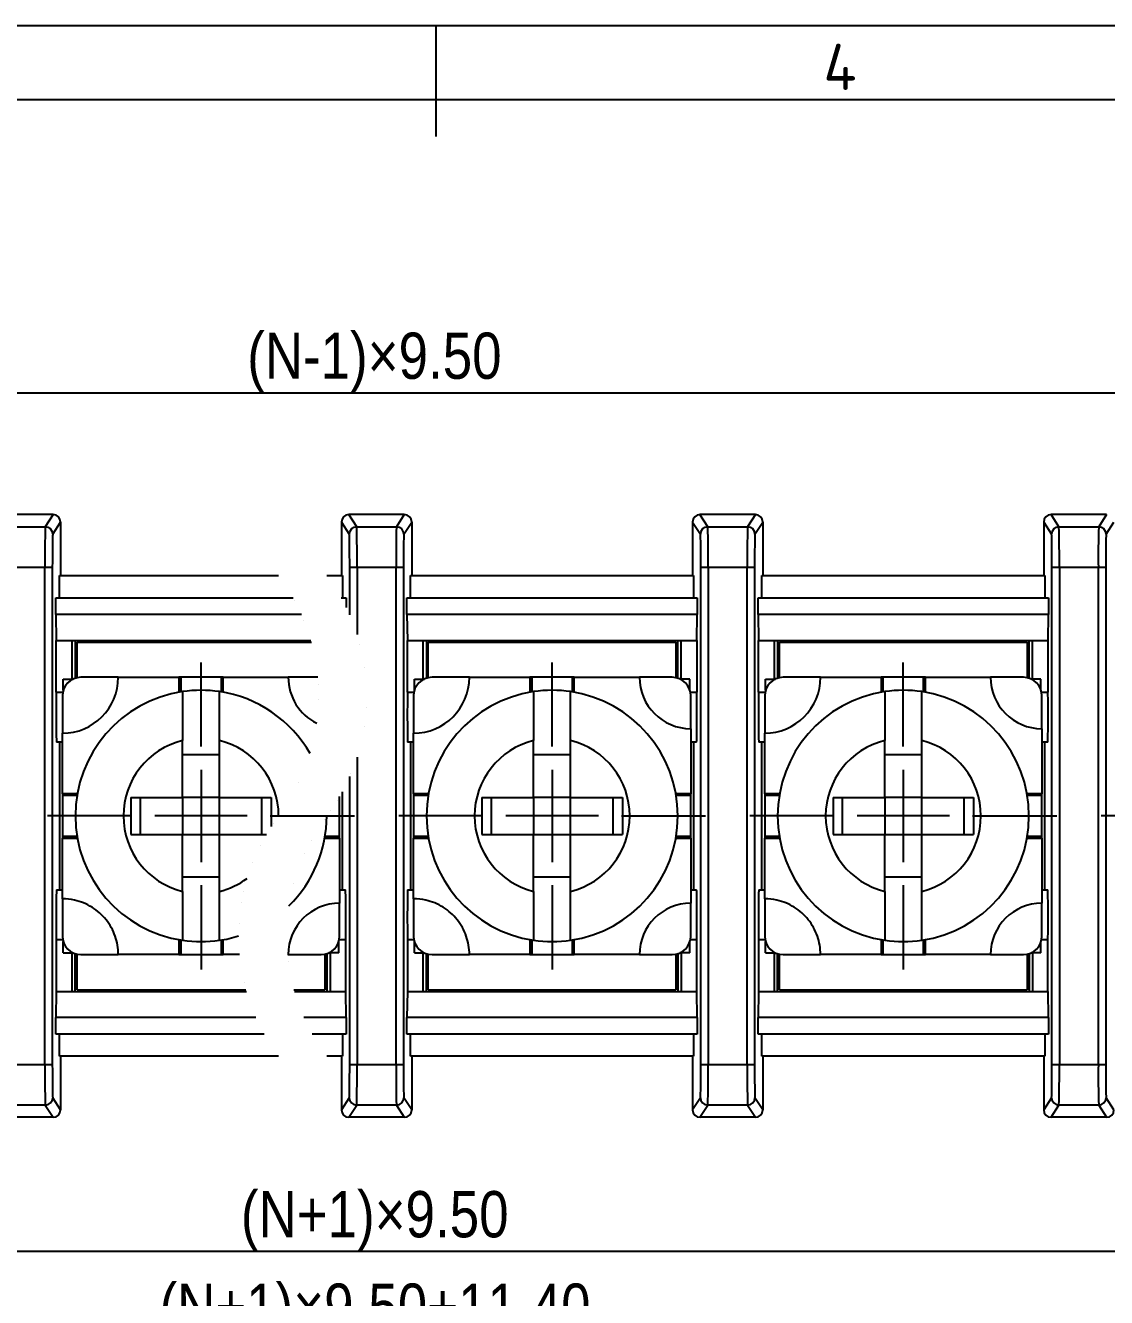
# Model space of a CAD drawing. Header units: millimetres. Extents: x 6 to 292, y 5 to 204.
# Drawn here: x 126.2 to 184.7, y 135.2 to 204 of the extents above; entities that cross this region are included whole.
import ezdxf
from ezdxf.enums import TextEntityAlignment as Align
from ezdxf.lldxf.tags import DXFTag

# ---------------------------------------------------------------- set-up
doc = ezdxf.new("R2010")
doc.units = ezdxf.units.MM
for name, color, linetype in [('200001094', 7, 'Continuous'), ('200003426', 7, 'Continuous'), ('200003427', 7, 'Continuous'), ('200196423', 7, 'Continuous'), ('TEXT', 7, 'Continuous'), ('图框', 7, 'Continuous'), ('尺寸层', 7, 'Continuous'), ('细实线', 7, 'Continuous'), ('轮廓线', 7, 'Continuous')]:
    doc.layers.add(name, color=color, linetype=linetype)
doc.styles.add('SEACAD_Arial_Narrow', font='ARIALN.TTF')
tags = doc.linetypes.add('CENTER2', pattern=[28.575, 19.05, -3.175, 3.175, -3.175]).pattern_tags.tags
tags[10:11] = [DXFTag(74, 4), DXFTag(75, 0), DXFTag(340, '0'), DXFTag(46, 0.0), DXFTag(50, 0.0), DXFTag(44, 0.0), DXFTag(45, 0.0)]
tags[8:9] = [DXFTag(74, 4), DXFTag(75, 0), DXFTag(340, '0'), DXFTag(46, 0.0), DXFTag(50, 0.0), DXFTag(44, 0.0), DXFTag(45, 0.0)]
tags[6:7] = [DXFTag(74, 4), DXFTag(75, 0), DXFTag(340, '0'), DXFTag(46, 0.0), DXFTag(50, 0.0), DXFTag(44, 0.0), DXFTag(45, 0.0)]
tags[4:5] = [DXFTag(74, 4), DXFTag(75, 0), DXFTag(340, '0'), DXFTag(46, 0.0), DXFTag(50, 0.0), DXFTag(44, 0.0), DXFTag(45, 0.0)]
tags = doc.linetypes.add('DIVIDE2', pattern=[15.875, 6.35, -3.175, 0, -3.175, 0, -3.175]).pattern_tags.tags
tags[14:15] = [DXFTag(74, 4), DXFTag(75, 0), DXFTag(340, '0'), DXFTag(46, 0.0), DXFTag(50, 0.0), DXFTag(44, 0.0), DXFTag(45, 0.0)]
tags[12:13] = [DXFTag(74, 4), DXFTag(75, 0), DXFTag(340, '0'), DXFTag(46, 0.0), DXFTag(50, 0.0), DXFTag(44, 0.0), DXFTag(45, 0.0)]
tags[10:11] = [DXFTag(74, 4), DXFTag(75, 0), DXFTag(340, '0'), DXFTag(46, 0.0), DXFTag(50, 0.0), DXFTag(44, 0.0), DXFTag(45, 0.0)]
tags[8:9] = [DXFTag(74, 4), DXFTag(75, 0), DXFTag(340, '0'), DXFTag(46, 0.0), DXFTag(50, 0.0), DXFTag(44, 0.0), DXFTag(45, 0.0)]
tags[6:7] = [DXFTag(74, 4), DXFTag(75, 0), DXFTag(340, '0'), DXFTag(46, 0.0), DXFTag(50, 0.0), DXFTag(44, 0.0), DXFTag(45, 0.0)]
tags[4:5] = [DXFTag(74, 4), DXFTag(75, 0), DXFTag(340, '0'), DXFTag(46, 0.0), DXFTag(50, 0.0), DXFTag(44, 0.0), DXFTag(45, 0.0)]
doc.dimstyles.new('DEGSON', dxfattribs={"dimtxt": 2.5, "dimasz": 2.5, "dimexe": 1.25, "dimexo": 0.75, "dimgap": 0.75, "dimtad": 1, "dimlfac": 0.5, "dimzin": 0, "dimdsep": 46, "dimtxsty": 'SEACAD_Arial_Narrow', "dimblk1": '_SE_FILLED', "dimblk2": '_SE_FILLED', "dimsah": 1, "dimcen": 1.25, "dimadec": 1, "dimazin": 0, "dimtfac": 0.7, "dimtmove": 0, "dimatfit": 3, "dimfxl": 1, "dimtolj": 1, "dimtzin": 0, "dimarcsym": 0})

# ---------------------------------------------------------------- blocks, each defined once
blk = doc.blocks.new('SEANNOT_GROUP4')
at = {"layer": '尺寸层', "color": 7, "linetype": 'CENTER2'}
for p, q in [((135.691, 164.987), (135.691, 169.537)), ((135.691, 163.737), (135.691, 158.737)), ((131.941, 161.237), (127.391, 161.237)), ((138.191, 161.237), (133.191, 161.237)), ((139.441, 161.237), (143.991, 161.237)), ((135.691, 157.487), (135.691, 152.937))]:
    blk.add_line(p, q, dxfattribs=at)
blk = doc.blocks.new('SEANNOT_GROUP5')
at = {"layer": '尺寸层', "color": 7, "linetype": 'CENTER2'}
for p, q in [((154.691, 164.987), (154.691, 169.537)), ((154.691, 163.737), (154.691, 158.737)), ((150.941, 161.237), (146.391, 161.237)), ((157.191, 161.237), (152.191, 161.237)), ((158.441, 161.237), (162.991, 161.237)), ((154.691, 157.487), (154.691, 152.937))]:
    blk.add_line(p, q, dxfattribs=at)
blk = doc.blocks.new('SEANNOT_GROUP6')
at = {"layer": '尺寸层', "color": 7, "linetype": 'CENTER2'}
for p, q in [((173.691, 164.987), (173.691, 169.537)), ((173.691, 163.737), (173.691, 158.737)), ((169.941, 161.237), (165.391, 161.237)), ((176.191, 161.237), (171.191, 161.237)), ((177.441, 161.237), (181.991, 161.237)), ((173.691, 157.487), (173.691, 152.937))]:
    blk.add_line(p, q, dxfattribs=at)
blk = doc.blocks.new('SEANNOT_GROUP8')
at = {"layer": '尺寸层', "color": 7, "linetype": 'CENTER2'}
for p, q in [((192.691, 164.987), (192.691, 169.537)), ((192.691, 163.737), (192.691, 158.737)), ((188.941, 161.237), (184.391, 161.237)), ((195.191, 161.237), (190.191, 161.237)), ((196.441, 161.237), (200.991, 161.237)), ((192.691, 157.487), (192.691, 152.937))]:
    blk.add_line(p, q, dxfattribs=at)
blk = doc.blocks.new('SE5')
at = {"layer": '200001094', "color": 7, "linetype": 'Continuous'}
for p, q in [((128.991, 170.637), (141.662, 170.637)), ((128.991, 168.711), (128.991, 170.637)), ((128.241, 168.637), (128.779, 168.637)), ((128.241, 168.042), (128.241, 168.637)), ((128.241, 153.837), (128.241, 154.44)), ((128.241, 153.837), (128.763, 153.837)), ((128.991, 151.837), (128.991, 153.759)), ((128.991, 151.837), (138.119, 151.837))]:
    blk.add_line(p, q, dxfattribs=at)
at = {"layer": '200003426', "color": 7, "linetype": 'Continuous'}
for p, q in [((131.213, 168.737), (129.191, 168.737)), ((131.213, 168.737), (134.491, 168.737)), ((134.591, 168.737), (134.491, 168.737)), ((134.491, 168.737), (134.491, 167.93)), ((136.791, 168.737), (134.591, 168.737)), ((134.591, 168.737), (134.591, 167.947)), ((136.891, 168.737), (136.791, 168.737)), ((136.791, 167.947), (136.791, 168.737)), ((136.891, 168.737), (140.413, 168.737)), ((136.891, 167.93), (136.891, 168.737)), ((142.011, 168.737), (140.413, 168.737)), ((128.191, 167.737), (128.191, 165.715)), ((128.191, 162.437), (128.191, 165.715)), ((128.191, 162.437), (128.191, 162.337)), ((128.997, 162.437), (128.191, 162.437)), ((128.191, 162.337), (128.191, 160.137)), ((128.98, 162.337), (128.191, 162.337)), ((128.191, 160.137), (128.191, 160.037)), ((128.191, 160.137), (128.98, 160.137)), ((128.191, 156.759), (128.191, 160.037)), ((128.191, 160.037), (128.997, 160.037)), ((128.191, 156.759), (128.191, 154.737)), ((134.491, 154.543), (134.491, 153.737)), ((134.591, 154.526), (134.591, 153.737)), ((136.791, 153.737), (136.791, 154.526)), ((136.891, 153.737), (136.891, 154.543)), ((129.191, 153.737), (131.213, 153.737)), ((134.491, 153.737), (131.213, 153.737)), ((134.491, 153.737), (134.591, 153.737)), ((134.591, 153.737), (136.791, 153.737)), ((136.791, 153.737), (136.891, 153.737)), ((137.77, 153.737), (136.891, 153.737))]:
    blk.add_line(p, q, dxfattribs=at)
for centre, radius, start, end in [((129.191, 167.737), 1, 90, 180), ((128.191, 168.737), 3.022, 270, 360), ((143.191, 168.737), 2.778, 180, 243.58099), ((129.191, 154.737), 1, 180, 270)]:
    blk.add_arc(centre, radius, start, end, dxfattribs=at)
blk.add_open_spline([(131.213, 153.737), (131.213, 154.075), (131.154, 154.418), (131.042, 154.737), (130.93, 155.056), (130.762, 155.361), (130.551, 155.625), (130.339, 155.889), (130.079, 156.12), (129.793, 156.299), (129.506, 156.479), (129.184, 156.611), (128.854, 156.685), (128.637, 156.734), (128.413, 156.759), (128.191, 156.759)], degree=3, knots=[0, 0, 0, 0, 0.214941, 0.214941, 0.214941, 0.429881, 0.429881, 0.429881, 0.644822, 0.644822, 0.644822, 0.859762, 0.859762, 0.859762, 1, 1, 1, 1], dxfattribs=at)
at = {"layer": '200003427', "color": 7, "linetype": 'Continuous'}
for p, q in [((134.691, 167.963), (134.691, 165.316)), ((136.691, 165.316), (136.691, 167.963)), ((134.691, 162.241), (134.691, 165.316)), ((136.691, 162.241), (136.691, 165.316)), ((136.691, 164.541), (134.691, 164.541)), ((131.891, 162.241), (131.891, 160.241)), ((131.891, 162.241), (134.691, 162.241)), ((132.391, 162.241), (132.391, 160.241)), ((134.691, 162.241), (134.691, 160.241)), ((136.691, 162.241), (134.691, 162.241)), ((136.691, 162.241), (139.491, 162.241)), ((136.691, 160.241), (136.691, 162.241)), ((138.991, 160.241), (138.991, 162.241)), ((139.491, 162.241), (139.491, 160.666)), ((131.891, 160.241), (134.691, 160.241)), ((134.691, 160.241), (136.691, 160.241)), ((134.691, 157.158), (134.691, 160.241)), ((136.691, 160.241), (139.226, 160.241)), ((136.691, 157.158), (136.691, 160.241)), ((134.691, 157.941), (136.691, 157.941)), ((134.691, 157.158), (134.691, 154.511)), ((136.691, 154.511), (136.691, 157.158))]:
    blk.add_line(p, q, dxfattribs=at)
for radius, start, end in [(6.8, 98.45652, 261.54348), (6.8, 81.54348, 98.45652), (6.8, 29.72569, 81.54348), (4.2, 103.77415, 256.22585), (4.2, 0, 76.22585), (4.2, 283.77415, 306.39589), (6.8, 261.54348, 278.45652), (6.8, 278.45652, 287.39878)]:
    blk.add_arc((135.691, 161.237), radius, start, end, dxfattribs=at)
at = {"layer": '200196423', "color": 7, "linetype": 'Continuous'}
for p, q in [((127.691, 177.537), (124.691, 177.537)), ((125.114, 176.878), (127.267, 176.878)), ((127.691, 177.537), (127.267, 176.878)), ((127.667, 176.478), (128.091, 177.137)), ((128.091, 177.137), (128.091, 174.237)), ((127.246, 174.678), (125.136, 174.678)), ((127.246, 147.795), (127.246, 174.678)), ((127.646, 174.678), (127.246, 174.678)), ((127.646, 174.678), (127.646, 147.795)), ((128.034, 173.037), (128.034, 174.237)), ((128.034, 174.237), (139.891, 174.237)), ((127.835, 172.137), (127.835, 173.037)), ((127.835, 173.037), (140.672, 173.037)), ((127.835, 172.137), (127.857, 170.737)), ((141.124, 172.137), (127.835, 172.137)), ((127.857, 170.737), (141.634, 170.737)), ((127.862, 167.937), (127.862, 170.737)), ((128.702, 170.737), (128.702, 168.637)), ((128.886, 170.737), (128.886, 168.684)), ((131.291, 170.737), (131.291, 170.637)), ((140.091, 170.637), (140.091, 170.737)), ((127.862, 167.937), (128.213, 167.937)), ((128.191, 165.237), (127.873, 165.237)), ((128.046, 157.237), (128.046, 165.237)), ((127.873, 157.237), (128.191, 157.237)), ((127.862, 154.537), (127.862, 151.737)), ((128.218, 154.537), (127.862, 154.537)), ((128.702, 153.837), (128.702, 151.737)), ((128.886, 151.737), (128.886, 153.786)), ((127.857, 151.737), (127.835, 150.337)), ((127.857, 151.737), (138.148, 151.737)), ((127.835, 149.437), (127.835, 150.337)), ((138.658, 150.337), (127.835, 150.337)), ((139.109, 149.437), (127.835, 149.437)), ((128.034, 148.237), (128.034, 149.437)), ((139.891, 148.237), (128.034, 148.237)), ((128.091, 148.237), (128.091, 145.337)), ((125.136, 147.795), (127.246, 147.795)), ((127.246, 147.795), (127.646, 147.795)), ((128.091, 145.337), (127.667, 145.995)), ((127.267, 145.595), (125.114, 145.595)), ((127.267, 145.595), (127.691, 144.937)), ((127.691, 144.937), (124.691, 144.937))]:
    blk.add_line(p, q, dxfattribs=at)
for centre, radius, start, end in [((179.307, 175.265), 52.065, 178.22462, 180.64549), ((179.091, 147.206), 51.849, 179.34886, 181.77982)]:
    blk.add_arc(centre, radius, start, end, dxfattribs=at)
for centre, major_axis, ratio, start_param, end_param in [((127.267, 176.478), (-0.336, 0.217), 0.999742, 3.713898, 5.284514), ((127.691, 177.137), (-0.216, -0.337), 0.999742, 2.142248, 3.712811), ((127.668, 174.678), (0, 1.8), 0.012293, 0.160729, 1.570764), ((127.668, 174.678), (0, 1.8), 0.012293, 0.019085, 0.160729), ((127.873, 166.737), (0, 1.5), 0.012295, 0.643501, 3.141606), ((127.873, 155.737), (0, 1.5), 0.012295, 0, 2.498091), ((127.668, 147.795), (0, -1.8), 0.012294, 4.71242, 6.152971), ((127.267, 145.995), (0.336, 0.217), 0.999742, 4.140185, 5.710853), ((127.668, 147.795), (0, -1.8), 0.012294, -0.130214, -0.019085), ((127.691, 145.337), (-0.216, 0.337), 0.999742, 2.570374, 4.140937)]:
    blk.add_ellipse(centre, major_axis=major_axis, ratio=ratio, start_param=start_param, end_param=end_param, dxfattribs=at)
blk = doc.blocks.new('SE6')
at = {"layer": '200001094', "color": 7, "linetype": 'Continuous'}
for p, q in [((147.991, 170.637), (161.391, 170.637)), ((147.991, 168.711), (147.991, 170.637)), ((161.391, 170.637), (161.391, 168.715)), ((166.991, 170.637), (180.391, 170.637)), ((166.991, 168.711), (166.991, 170.637)), ((180.391, 170.637), (180.391, 168.715)), ((147.241, 168.637), (147.779, 168.637)), ((147.241, 168.042), (147.241, 168.637)), ((162.141, 168.637), (161.618, 168.637)), ((162.141, 168.034), (162.141, 168.637)), ((166.241, 168.637), (166.779, 168.637)), ((166.241, 168.042), (166.241, 168.637)), ((181.141, 168.637), (180.618, 168.637)), ((181.141, 168.034), (181.141, 168.637)), ((143.141, 153.837), (143.141, 154.431)), ((147.241, 153.837), (147.241, 154.44)), ((162.141, 153.837), (162.141, 154.431)), ((166.241, 153.837), (166.241, 154.44)), ((181.141, 153.837), (181.141, 154.431)), ((142.391, 153.763), (142.391, 151.837)), ((143.141, 153.837), (142.602, 153.837)), ((147.241, 153.837), (147.763, 153.837)), ((147.991, 151.837), (147.991, 153.759)), ((161.391, 153.763), (161.391, 151.837)), ((162.141, 153.837), (161.602, 153.837)), ((166.241, 153.837), (166.763, 153.837)), ((166.991, 151.837), (166.991, 153.759)), ((180.391, 153.763), (180.391, 151.837)), ((181.141, 153.837), (180.602, 153.837)), ((140.719, 151.837), (142.391, 151.837)), ((147.991, 151.837), (161.391, 151.837)), ((166.991, 151.837), (180.391, 151.837))]:
    blk.add_line(p, q, dxfattribs=at)
at = {"layer": '200003426', "color": 7, "linetype": 'Continuous'}
for p, q in [((150.213, 168.737), (148.191, 168.737)), ((150.213, 168.737), (153.491, 168.737)), ((153.591, 168.737), (153.491, 168.737)), ((153.491, 168.737), (153.491, 167.93)), ((155.791, 168.737), (153.591, 168.737)), ((153.591, 168.737), (153.591, 167.947)), ((155.891, 168.737), (155.791, 168.737)), ((155.791, 167.947), (155.791, 168.737)), ((155.891, 168.737), (159.413, 168.737)), ((155.891, 167.93), (155.891, 168.737)), ((161.191, 168.737), (159.413, 168.737)), ((169.213, 168.737), (167.191, 168.737)), ((169.213, 168.737), (172.491, 168.737)), ((172.591, 168.737), (172.491, 168.737)), ((172.491, 168.737), (172.491, 167.93)), ((174.791, 168.737), (172.591, 168.737)), ((172.591, 168.737), (172.591, 167.947)), ((174.891, 168.737), (174.791, 168.737)), ((174.791, 167.947), (174.791, 168.737)), ((174.891, 168.737), (178.413, 168.737)), ((174.891, 167.93), (174.891, 168.737)), ((180.191, 168.737), (178.413, 168.737)), ((147.191, 167.737), (147.191, 165.715)), ((162.191, 165.959), (162.191, 167.737)), ((166.191, 167.737), (166.191, 165.715)), ((181.191, 165.959), (181.191, 167.737)), ((162.191, 165.959), (162.191, 162.437)), ((181.191, 165.959), (181.191, 162.437)), ((147.191, 162.437), (147.191, 165.715)), ((166.191, 162.437), (166.191, 165.715)), ((147.191, 162.437), (147.191, 162.337)), ((147.997, 162.437), (147.191, 162.437)), ((162.191, 162.437), (161.384, 162.437)), ((162.191, 162.337), (162.191, 162.437)), ((166.191, 162.437), (166.191, 162.337)), ((166.997, 162.437), (166.191, 162.437)), ((181.191, 162.437), (180.384, 162.437)), ((181.191, 162.337), (181.191, 162.437)), ((143.191, 160.137), (143.191, 162.294)), ((147.191, 162.337), (147.191, 160.137)), ((147.98, 162.337), (147.191, 162.337)), ((162.191, 162.337), (161.401, 162.337)), ((162.191, 160.137), (162.191, 162.337)), ((166.191, 162.337), (166.191, 160.137)), ((166.98, 162.337), (166.191, 162.337)), ((181.191, 162.337), (180.401, 162.337)), ((181.191, 160.137), (181.191, 162.337)), ((142.384, 160.037), (143.191, 160.037)), ((142.401, 160.137), (143.191, 160.137)), ((143.191, 160.037), (143.191, 160.137)), ((143.191, 160.037), (143.191, 156.515)), ((147.191, 160.137), (147.191, 160.037)), ((147.191, 160.137), (147.98, 160.137)), ((147.191, 156.759), (147.191, 160.037)), ((147.191, 160.037), (147.997, 160.037)), ((161.384, 160.037), (162.191, 160.037)), ((161.401, 160.137), (162.191, 160.137)), ((162.191, 160.037), (162.191, 160.137)), ((162.191, 160.037), (162.191, 156.515)), ((166.191, 160.137), (166.191, 160.037)), ((166.191, 160.137), (166.98, 160.137)), ((166.191, 156.759), (166.191, 160.037)), ((166.191, 160.037), (166.997, 160.037)), ((180.384, 160.037), (181.191, 160.037)), ((180.401, 160.137), (181.191, 160.137)), ((181.191, 160.037), (181.191, 160.137)), ((181.191, 160.037), (181.191, 156.515)), ((143.191, 154.737), (143.191, 156.515)), ((147.191, 156.759), (147.191, 154.737)), ((162.191, 154.737), (162.191, 156.515)), ((166.191, 156.759), (166.191, 154.737)), ((181.191, 154.737), (181.191, 156.515)), ((153.491, 154.543), (153.491, 153.737)), ((153.591, 154.526), (153.591, 153.737)), ((155.791, 153.737), (155.791, 154.526)), ((155.891, 153.737), (155.891, 154.543)), ((172.491, 154.543), (172.491, 153.737)), ((172.591, 154.526), (172.591, 153.737)), ((174.791, 153.737), (174.791, 154.526)), ((174.891, 153.737), (174.891, 154.543)), ((140.413, 153.737), (140.37, 153.737)), ((140.413, 153.737), (142.191, 153.737)), ((148.191, 153.737), (150.213, 153.737)), ((153.491, 153.737), (150.213, 153.737)), ((153.491, 153.737), (153.591, 153.737)), ((153.591, 153.737), (155.791, 153.737)), ((155.791, 153.737), (155.891, 153.737)), ((159.413, 153.737), (155.891, 153.737)), ((159.413, 153.737), (161.191, 153.737)), ((167.191, 153.737), (169.213, 153.737)), ((172.491, 153.737), (169.213, 153.737)), ((172.491, 153.737), (172.591, 153.737)), ((172.591, 153.737), (174.791, 153.737)), ((174.791, 153.737), (174.891, 153.737)), ((178.413, 153.737), (174.891, 153.737)), ((178.413, 153.737), (180.191, 153.737))]:
    blk.add_line(p, q, dxfattribs=at)
for centre, radius, start, end in [((148.191, 167.737), 1, 90, 180), ((147.191, 168.737), 3.022, 270, 360), ((162.191, 168.737), 2.778, 180, 270), ((161.191, 167.737), 1, 0, 90), ((167.191, 167.737), 1, 90, 180), ((166.191, 168.737), 3.022, 270, 360), ((181.191, 168.737), 2.778, 180, 270), ((180.191, 167.737), 1, 0, 90), ((143.191, 153.737), 2.778, 90, 180), ((162.191, 153.737), 2.778, 90, 180), ((181.191, 153.737), 2.778, 90, 180), ((142.191, 154.737), 1, 270, 360), ((148.191, 154.737), 1, 180, 270), ((161.191, 154.737), 1, 270, 360), ((167.191, 154.737), 1, 180, 270), ((180.191, 154.737), 1, 270, 360)]:
    blk.add_arc(centre, radius, start, end, dxfattribs=at)
for points in [[(150.213, 153.737), (150.213, 154.075), (150.154, 154.418), (150.042, 154.737), (149.93, 155.056), (149.762, 155.361), (149.551, 155.625), (149.339, 155.889), (149.079, 156.12), (148.793, 156.299), (148.506, 156.479), (148.184, 156.611), (147.854, 156.685), (147.637, 156.734), (147.413, 156.759), (147.191, 156.759)], [(169.213, 153.737), (169.213, 154.075), (169.154, 154.418), (169.042, 154.737), (168.93, 155.056), (168.762, 155.361), (168.551, 155.625), (168.339, 155.889), (168.079, 156.12), (167.793, 156.299), (167.506, 156.479), (167.184, 156.611), (166.854, 156.685), (166.637, 156.734), (166.413, 156.759), (166.191, 156.759)]]:
    blk.add_open_spline(points, degree=3, knots=[0, 0, 0, 0, 0.214941, 0.214941, 0.214941, 0.429881, 0.429881, 0.429881, 0.644822, 0.644822, 0.644822, 0.859762, 0.859762, 0.859762, 1, 1, 1, 1], dxfattribs=at)
at = {"layer": '200003427', "color": 7, "linetype": 'Continuous'}
for p, q in [((153.691, 167.963), (153.691, 165.316)), ((155.691, 165.316), (155.691, 167.963)), ((172.691, 167.963), (172.691, 165.316)), ((174.691, 165.316), (174.691, 167.963)), ((153.691, 162.241), (153.691, 165.316)), ((155.691, 162.241), (155.691, 165.316)), ((172.691, 162.241), (172.691, 165.316)), ((174.691, 162.241), (174.691, 165.316)), ((155.691, 164.541), (153.691, 164.541)), ((174.691, 164.541), (172.691, 164.541)), ((150.891, 162.241), (150.891, 160.241)), ((150.891, 162.241), (153.691, 162.241)), ((151.391, 162.241), (151.391, 160.241)), ((153.691, 162.241), (153.691, 160.241)), ((155.691, 162.241), (153.691, 162.241)), ((155.691, 162.241), (158.491, 162.241)), ((155.691, 160.241), (155.691, 162.241)), ((157.991, 160.241), (157.991, 162.241)), ((158.491, 162.241), (158.491, 160.241)), ((169.891, 162.241), (169.891, 160.241)), ((169.891, 162.241), (172.691, 162.241)), ((170.391, 162.241), (170.391, 160.241)), ((172.691, 162.241), (172.691, 160.241)), ((174.691, 162.241), (172.691, 162.241)), ((174.691, 162.241), (177.491, 162.241)), ((174.691, 160.241), (174.691, 162.241)), ((176.991, 160.241), (176.991, 162.241)), ((177.491, 162.241), (177.491, 160.241)), ((150.891, 160.241), (153.691, 160.241)), ((153.691, 160.241), (155.691, 160.241)), ((153.691, 157.158), (153.691, 160.241)), ((155.691, 160.241), (158.491, 160.241)), ((155.691, 157.158), (155.691, 160.241)), ((169.891, 160.241), (172.691, 160.241)), ((172.691, 160.241), (174.691, 160.241)), ((172.691, 157.158), (172.691, 160.241)), ((174.691, 160.241), (177.491, 160.241)), ((174.691, 157.158), (174.691, 160.241)), ((153.691, 157.941), (155.691, 157.941)), ((172.691, 157.941), (174.691, 157.941)), ((153.691, 157.158), (153.691, 154.511)), ((155.691, 154.511), (155.691, 157.158)), ((172.691, 157.158), (172.691, 154.511)), ((174.691, 154.511), (174.691, 157.158))]:
    blk.add_line(p, q, dxfattribs=at)
for centre, radius, start, end in [((154.691, 161.237), 6.8, 98.45652, 261.54348), ((154.691, 161.237), 6.8, 81.54348, 98.45652), ((154.691, 161.237), 6.8, 278.45652, 81.54348), ((173.691, 161.237), 6.8, 98.45652, 261.54348), ((173.691, 161.237), 6.8, 81.54348, 98.45652), ((173.691, 161.237), 6.8, 278.45652, 81.54348), ((154.691, 161.237), 4.2, 103.77415, 256.22585), ((154.691, 161.237), 4.2, 283.77415, 76.22585), ((173.691, 161.237), 4.2, 103.77415, 256.22585), ((173.691, 161.237), 4.2, 283.77415, 76.22585), ((135.691, 161.237), 6.8, 314.41, 0), ((154.691, 161.237), 6.8, 261.54348, 278.45652), ((173.691, 161.237), 6.8, 261.54348, 278.45652)]:
    blk.add_arc(centre, radius, start, end, dxfattribs=at)
at = {"layer": '200196423', "color": 7, "linetype": 'Continuous'}
for p, q in [((143.291, 177.137), (143.714, 176.478)), ((143.291, 177.137), (143.291, 174.237)), ((144.114, 176.878), (143.691, 177.537)), ((146.691, 177.537), (143.691, 177.537)), ((144.114, 176.878), (146.267, 176.878)), ((146.691, 177.537), (146.267, 176.878)), ((146.667, 176.478), (147.091, 177.137)), ((147.091, 177.137), (147.091, 174.237)), ((162.291, 177.137), (162.714, 176.478)), ((162.291, 177.137), (162.291, 174.237)), ((163.114, 176.878), (162.691, 177.537)), ((165.691, 177.537), (162.691, 177.537)), ((163.114, 176.878), (165.267, 176.878)), ((165.691, 177.537), (165.267, 176.878)), ((165.667, 176.478), (166.091, 177.137)), ((166.091, 177.137), (166.091, 174.237)), ((181.291, 177.137), (181.714, 176.478)), ((181.291, 177.137), (181.291, 174.237)), ((182.114, 176.878), (181.691, 177.537)), ((184.691, 177.537), (181.691, 177.537)), ((182.114, 176.878), (184.267, 176.878)), ((184.691, 177.537), (184.267, 176.878)), ((184.667, 176.478), (185.091, 177.137)), ((142.491, 174.237), (143.347, 174.237)), ((143.347, 174.237), (143.347, 173.037)), ((143.736, 172.109), (143.736, 174.678)), ((144.136, 174.678), (143.736, 174.678)), ((144.136, 174.678), (144.136, 171.058)), ((146.246, 174.678), (144.136, 174.678)), ((146.246, 147.795), (146.246, 174.678)), ((146.646, 174.678), (146.246, 174.678)), ((146.646, 174.678), (146.646, 147.795)), ((147.034, 173.037), (147.034, 174.237)), ((147.034, 174.237), (162.347, 174.237)), ((162.347, 174.237), (162.347, 173.037)), ((162.736, 147.795), (162.736, 174.678)), ((163.136, 174.678), (162.736, 174.678)), ((163.136, 174.678), (163.136, 147.795)), ((165.246, 174.678), (163.136, 174.678)), ((165.246, 147.795), (165.246, 174.678)), ((165.646, 174.678), (165.246, 174.678)), ((165.646, 174.678), (165.646, 147.795)), ((166.034, 173.037), (166.034, 174.237)), ((166.034, 174.237), (181.347, 174.237)), ((181.347, 174.237), (181.347, 173.037)), ((181.736, 147.795), (181.736, 174.678)), ((182.136, 174.678), (181.736, 174.678)), ((182.136, 174.678), (182.136, 147.795)), ((184.246, 174.678), (182.136, 174.678)), ((184.246, 147.795), (184.246, 174.678)), ((184.646, 174.678), (184.246, 174.678)), ((184.646, 174.678), (184.646, 147.795)), ((143.272, 173.037), (143.546, 173.037)), ((143.546, 173.037), (143.546, 172.515)), ((146.835, 172.137), (146.835, 173.037)), ((146.835, 173.037), (162.546, 173.037)), ((162.546, 173.037), (162.546, 172.137)), ((165.835, 172.137), (165.835, 173.037)), ((165.835, 173.037), (181.546, 173.037)), ((181.546, 173.037), (181.546, 172.137)), ((146.835, 172.137), (146.857, 170.737)), ((162.546, 172.137), (146.835, 172.137)), ((162.524, 170.737), (162.546, 172.137)), ((165.835, 172.137), (165.857, 170.737)), ((181.546, 172.137), (165.835, 172.137)), ((181.524, 170.737), (181.546, 172.137)), ((146.857, 170.737), (162.524, 170.737)), ((146.862, 167.937), (146.862, 170.737)), ((147.702, 170.737), (147.702, 168.637)), ((147.886, 170.737), (147.886, 168.684)), ((150.291, 170.737), (150.291, 170.637)), ((159.091, 170.637), (159.091, 170.737)), ((161.495, 168.687), (161.495, 170.737)), ((161.679, 168.637), (161.679, 170.737)), ((162.519, 170.737), (162.519, 167.937)), ((165.857, 170.737), (181.524, 170.737)), ((165.862, 167.937), (165.862, 170.737)), ((166.702, 170.737), (166.702, 168.637)), ((166.886, 170.737), (166.886, 168.684)), ((169.291, 170.737), (169.291, 170.637)), ((178.091, 170.637), (178.091, 170.737)), ((180.495, 168.687), (180.495, 170.737)), ((180.679, 168.637), (180.679, 170.737)), ((181.519, 170.737), (181.519, 167.937)), ((146.862, 167.937), (147.213, 167.937)), ((162.164, 167.937), (162.519, 167.937)), ((165.862, 167.937), (166.213, 167.937)), ((181.164, 167.937), (181.519, 167.937)), ((147.191, 165.237), (146.873, 165.237)), ((147.046, 157.237), (147.046, 165.237)), ((162.508, 165.237), (162.191, 165.237)), ((162.335, 165.237), (162.335, 157.237)), ((166.191, 165.237), (165.873, 165.237)), ((166.046, 157.237), (166.046, 165.237)), ((181.508, 165.237), (181.191, 165.237)), ((181.335, 165.237), (181.335, 157.237)), ((144.136, 164.416), (144.136, 147.795)), ((143.736, 147.795), (143.736, 163.364)), ((143.335, 162.55), (143.335, 157.237)), ((143.191, 157.237), (143.508, 157.237)), ((146.873, 157.237), (147.191, 157.237)), ((162.191, 157.237), (162.508, 157.237)), ((165.873, 157.237), (166.191, 157.237)), ((181.191, 157.237), (181.508, 157.237)), ((143.519, 154.537), (143.168, 154.537)), ((143.519, 151.737), (143.519, 154.537)), ((146.862, 154.537), (146.862, 151.737)), ((147.218, 154.537), (146.862, 154.537)), ((162.519, 154.537), (162.168, 154.537)), ((162.519, 151.737), (162.519, 154.537)), ((165.862, 154.537), (165.862, 151.737)), ((166.218, 154.537), (165.862, 154.537)), ((181.519, 154.537), (181.168, 154.537)), ((181.519, 151.737), (181.519, 154.537)), ((142.495, 153.79), (142.495, 151.737)), ((142.679, 153.837), (142.679, 151.737)), ((147.702, 153.837), (147.702, 151.737)), ((147.886, 151.737), (147.886, 153.786)), ((161.495, 153.79), (161.495, 151.737)), ((161.679, 153.837), (161.679, 151.737)), ((166.702, 153.837), (166.702, 151.737)), ((166.886, 151.737), (166.886, 153.786)), ((180.495, 153.79), (180.495, 151.737)), ((180.679, 153.837), (180.679, 151.737)), ((140.748, 151.737), (143.524, 151.737)), ((143.546, 150.337), (143.524, 151.737)), ((146.857, 151.737), (146.835, 150.337)), ((146.857, 151.737), (162.524, 151.737)), ((162.546, 150.337), (162.524, 151.737)), ((165.857, 151.737), (165.835, 150.337)), ((165.857, 151.737), (181.524, 151.737)), ((181.546, 150.337), (181.524, 151.737)), ((143.546, 150.337), (141.258, 150.337)), ((143.546, 150.337), (143.546, 149.437)), ((146.835, 149.437), (146.835, 150.337)), ((162.546, 150.337), (146.835, 150.337)), ((162.546, 150.337), (162.546, 149.437)), ((165.835, 149.437), (165.835, 150.337)), ((181.546, 150.337), (165.835, 150.337)), ((181.546, 150.337), (181.546, 149.437)), ((143.546, 149.437), (141.709, 149.437)), ((143.347, 149.437), (143.347, 148.237)), ((162.546, 149.437), (146.835, 149.437)), ((147.034, 148.237), (147.034, 149.437)), ((162.347, 149.437), (162.347, 148.237)), ((181.546, 149.437), (165.835, 149.437)), ((166.034, 148.237), (166.034, 149.437)), ((181.347, 149.437), (181.347, 148.237)), ((143.347, 148.237), (142.491, 148.237)), ((143.291, 148.237), (143.291, 145.337)), ((162.347, 148.237), (147.034, 148.237)), ((147.091, 148.237), (147.091, 145.337)), ((162.291, 148.237), (162.291, 145.337)), ((181.347, 148.237), (166.034, 148.237)), ((166.091, 148.237), (166.091, 145.337)), ((181.291, 148.237), (181.291, 145.337)), ((143.736, 147.795), (144.136, 147.795)), ((144.136, 147.795), (146.246, 147.795)), ((146.246, 147.795), (146.646, 147.795)), ((162.736, 147.795), (163.136, 147.795)), ((163.136, 147.795), (165.246, 147.795)), ((165.246, 147.795), (165.646, 147.795)), ((181.736, 147.795), (182.136, 147.795)), ((182.136, 147.795), (184.246, 147.795)), ((184.246, 147.795), (184.646, 147.795)), ((143.714, 145.995), (143.291, 145.337)), ((147.091, 145.337), (146.667, 145.995)), ((162.714, 145.995), (162.291, 145.337)), ((166.091, 145.337), (165.667, 145.995)), ((181.714, 145.995), (181.291, 145.337)), ((185.091, 145.337), (184.667, 145.995)), ((143.691, 144.937), (144.114, 145.595)), ((146.267, 145.595), (144.114, 145.595)), ((146.267, 145.595), (146.691, 144.937)), ((162.691, 144.937), (163.114, 145.595)), ((165.267, 145.595), (163.114, 145.595)), ((165.267, 145.595), (165.691, 144.937)), ((181.691, 144.937), (182.114, 145.595)), ((184.267, 145.595), (182.114, 145.595)), ((184.267, 145.595), (184.691, 144.937)), ((146.691, 144.937), (143.691, 144.937)), ((165.691, 144.937), (162.691, 144.937)), ((184.691, 144.937), (181.691, 144.937))]:
    blk.add_line(p, q, dxfattribs=at)
for centre, radius, start, end in [((81.251, 175.159), 62.887, 359.56192, 1.56615), ((198.307, 175.265), 52.065, 178.22462, 180.64549), ((100.251, 175.159), 62.887, 359.56192, 1.56615), ((217.307, 175.265), 52.065, 178.22462, 180.64549), ((119.251, 175.159), 62.887, 359.56192, 1.56615), ((236.307, 175.265), 52.065, 178.22462, 180.64549), ((81.187, 147.315), 62.951, 358.43462, 0.43682), ((198.091, 147.206), 51.849, 179.34886, 181.77982), ((100.187, 147.315), 62.951, 358.43462, 0.43682), ((217.091, 147.206), 51.849, 179.34886, 181.77982), ((119.187, 147.315), 62.951, 358.43462, 0.43682), ((236.091, 147.206), 51.849, 179.34886, 181.77982)]:
    blk.add_arc(centre, radius, start, end, dxfattribs=at)
for centre, major_axis, ratio, start_param, end_param in [((143.691, 177.137), (0.216, -0.337), 0.999742, 2.570321, 4.140938), ((144.114, 176.478), (-0.336, -0.217), 0.999742, 4.140214, 5.710913), ((146.267, 176.478), (-0.336, 0.217), 0.999742, 3.713898, 5.284514), ((146.691, 177.137), (-0.216, -0.337), 0.999742, 2.142248, 3.712811), ((162.691, 177.137), (0.216, -0.337), 0.999742, 2.570321, 4.140938), ((163.114, 176.478), (-0.336, -0.217), 0.999742, 4.140214, 5.710913), ((165.267, 176.478), (-0.336, 0.217), 0.999742, 3.713898, 5.284514), ((165.691, 177.137), (-0.216, -0.337), 0.999742, 2.142248, 3.712811), ((181.691, 177.137), (0.216, -0.337), 0.999742, 2.570321, 4.140938), ((182.114, 176.478), (-0.336, -0.217), 0.999742, 4.140214, 5.710913), ((184.267, 176.478), (-0.336, 0.217), 0.999742, 3.713898, 5.284514), ((143.714, 174.678), (0, 1.8), 0.012293, -0.130211, -0.019086), ((143.714, 174.678), (0, 1.8), 0.012293, 4.712423, 6.152974), ((146.668, 174.678), (0, 1.8), 0.012293, 0.160729, 1.570764), ((146.668, 174.678), (0, 1.8), 0.012293, 0.019085, 0.160729), ((162.714, 174.678), (0, 1.8), 0.012293, -0.130211, -0.019086), ((162.714, 174.678), (0, 1.8), 0.012293, 4.712423, 6.152974), ((165.668, 174.678), (0, 1.8), 0.012293, 0.160729, 1.570764), ((165.668, 174.678), (0, 1.8), 0.012293, 0.019085, 0.160729), ((181.714, 174.678), (0, 1.8), 0.012293, -0.130211, -0.019086), ((181.714, 174.678), (0, 1.8), 0.012293, 4.712423, 6.152974), ((184.668, 174.678), (0, 1.8), 0.012293, 0.160729, 1.570764), ((184.668, 174.678), (0, 1.8), 0.012293, 0.019085, 0.160729), ((146.873, 166.737), (0, 1.5), 0.012295, 0.643501, 3.141606), ((162.508, 166.737), (0, -1.5), 0.012295, 0, 2.498091), ((165.873, 166.737), (0, 1.5), 0.012295, 0.643501, 3.141606), ((181.508, 166.737), (0, -1.5), 0.012295, 0, 2.498091), ((143.508, 155.737), (0, -1.5), 0.012295, 0.643501, 3.141601), ((146.873, 155.737), (0, 1.5), 0.012295, 0, 2.498091), ((162.508, 155.737), (0, -1.5), 0.012295, 0.643501, 3.141601), ((165.873, 155.737), (0, 1.5), 0.012295, 0, 2.498091), ((181.508, 155.737), (0, -1.5), 0.012295, 0.643501, 3.141601), ((143.714, 147.795), (0, -1.8), 0.012293, 0.160746, 1.570762), ((146.668, 147.795), (0, -1.8), 0.012294, 4.71242, 6.152971), ((162.714, 147.795), (0, -1.8), 0.012293, 0.160746, 1.570762), ((165.668, 147.795), (0, -1.8), 0.012294, 4.71242, 6.152971), ((181.714, 147.795), (0, -1.8), 0.012293, 0.160746, 1.570762), ((184.668, 147.795), (0, -1.8), 0.012294, 4.71242, 6.152971), ((143.714, 147.795), (0, -1.8), 0.012293, 0.019085, 0.160746), ((144.114, 145.995), (0.336, -0.217), 0.999742, 3.713871, 5.284545), ((146.267, 145.995), (0.336, 0.217), 0.999742, 4.140185, 5.710853), ((146.668, 147.795), (0, -1.8), 0.012294, -0.130214, -0.019085), ((162.714, 147.795), (0, -1.8), 0.012293, 0.019085, 0.160746), ((163.114, 145.995), (0.336, -0.217), 0.999742, 3.713871, 5.284545), ((165.267, 145.995), (0.336, 0.217), 0.999742, 4.140185, 5.710853), ((165.668, 147.795), (0, -1.8), 0.012294, -0.130214, -0.019085), ((181.714, 147.795), (0, -1.8), 0.012293, 0.019085, 0.160746), ((182.114, 145.995), (0.336, -0.217), 0.999742, 3.713871, 5.284545), ((184.267, 145.995), (0.336, 0.217), 0.999742, 4.140185, 5.710853), ((184.668, 147.795), (0, -1.8), 0.012294, -0.130214, -0.019085), ((143.691, 145.337), (0.216, 0.337), 0.999742, 2.142248, 3.712866), ((146.691, 145.337), (-0.216, 0.337), 0.999742, 2.570374, 4.140937), ((162.691, 145.337), (0.216, 0.337), 0.999742, 2.142248, 3.712866), ((165.691, 145.337), (-0.216, 0.337), 0.999742, 2.570374, 4.140937), ((181.691, 145.337), (0.216, 0.337), 0.999742, 2.142248, 3.712866), ((184.691, 145.337), (-0.216, 0.337), 0.999742, 2.570374, 4.140937)]:
    blk.add_ellipse(centre, major_axis=major_axis, ratio=ratio, start_param=start_param, end_param=end_param, dxfattribs=at)
blk = doc.blocks.new('SE7')
at = {"layer": '尺寸层', "color": 7, "linetype": 'DIVIDE2', "const_width": 0.00013}
for points in [[(139.891, 148.237, -0.333333), (139.891, 161.237, 0.333333), (139.891, 174.237, 0.333333)], [(142.491, 148.237, -0.333333), (142.491, 161.237, 0.333333), (142.491, 174.237, 0.333333)]]:
    blk.add_lwpolyline(points, format="xyb", dxfattribs=at)
blk = doc.blocks.new('DMBLK2')
at = {"layer": '尺寸层', "linetype": 'Continuous'}
for points in [[(81.191, 137.277), (81.191, 138.11), (78.691, 137.693)], [(209.191, 137.277), (211.691, 137.693), (209.191, 138.11)]]:
    blk.add_hatch(color=7, dxfattribs=at).paths.add_polyline_path(points)
at = {"layer": '尺寸层', "color": 7, "linetype": 'Continuous'}
for p, q in [((78.691, 160.487), (78.691, 136.443)), ((211.691, 160.487), (211.691, 136.443)), ((78.691, 137.693), (211.691, 137.693))]:
    blk.add_line(p, q, dxfattribs=at)
at = {"layer": '尺寸层', "color": 7, "linetype": 'Continuous', "style": 'SEACAD_Arial_Narrow'}
blk.add_text('(N+1)×9.50', height=2.5, dxfattribs=at).set_placement((137.85, 140.943), align=Align.TOP_LEFT)
blk = doc.blocks.new('_SE_FILLED')
at = {"color": 0}
blk.add_line((0, 0), (-1, 0), dxfattribs=at)
blk.add_solid([(0, 0), (-1, -0.1665), (-1, 0.1665), (0, 0)], dxfattribs=at)
blk = doc.blocks.new('DMBLK10')
at = {"layer": '尺寸层', "linetype": 'Continuous'}
for points in [[(100.191, 184.551), (97.691, 184.134), (100.191, 183.717)], [(190.191, 184.551), (190.191, 183.717), (192.691, 184.134)]]:
    blk.add_hatch(color=7, dxfattribs=at).paths.add_polyline_path(points)
at = {"layer": '尺寸层', "color": 7, "linetype": 'Continuous'}
for p, q in [((97.691, 161.987), (97.691, 185.384)), ((192.691, 161.987), (192.691, 185.384)), ((97.691, 184.134), (192.691, 184.134))]:
    blk.add_line(p, q, dxfattribs=at)
at = {"layer": '尺寸层', "color": 7, "linetype": 'Continuous', "style": 'SEACAD_Arial_Narrow'}
blk.add_text('(N-1)×9.50', height=2.5, dxfattribs=at).set_placement((138.191, 187.384), align=Align.TOP_LEFT)
blk = doc.blocks.new('DMBLK11')
at = {"layer": '尺寸层', "linetype": 'Continuous'}
for points in [[(69.791, 132.277), (69.791, 133.11), (67.291, 132.693)], [(220.591, 132.277), (223.091, 132.693), (220.591, 133.11)]]:
    blk.add_hatch(color=7, dxfattribs=at).paths.add_polyline_path(points)
at = {"layer": '尺寸层', "color": 7, "linetype": 'Continuous'}
for p, q in [((67.291, 148.687), (67.291, 131.443)), ((223.091, 147.487), (223.091, 131.443)), ((67.291, 132.693), (223.091, 132.693))]:
    blk.add_line(p, q, dxfattribs=at)
at = {"layer": '尺寸层', "color": 7, "linetype": 'Continuous', "style": 'SEACAD_Arial_Narrow'}
blk.add_text('(N+1)×9.50+11.40', height=2.5, dxfattribs=at).set_placement((133.446, 135.943), align=Align.TOP_LEFT)
blk = doc.blocks.new('A4-drawing_frame')
at = {"layer": '细实线', "color": 7, "linetype": 'Continuous'}
for p, q in [((-286.5, 199), (0, 199)), ((-143.6, 199), (-143.6, 193))]:
    blk.add_line(p, q, dxfattribs=at)
at = {"layer": '轮廓线', "color": 7, "linetype": 'Continuous'}
blk.add_line((-282, 195), (-5, 195), dxfattribs=at)
at = {"layer": 'TEXT', "insert": (-122.631, 195.508), "char_height": 2.5, "width": 1.88357, "attachment_point": 7}
blk.add_mtext('{\\fSolid Edge ANSI|b0||i0||c0|p34;\\C7;\\H2.5;\\W1.;4}', dxfattribs=at)

msp = doc.modelspace()

# ---------------------------------------------------------------- block references
at = {"layer": '图框', "color": 7}
msp.add_blockref('A4-drawing_frame', (292, 5), dxfattribs=at)
at = {"layer": '尺寸层'}
for name in ['SE5', 'SE6', 'SE7', 'SEANNOT_GROUP4', 'SEANNOT_GROUP5', 'SEANNOT_GROUP6', 'SEANNOT_GROUP8']:
    msp.add_blockref(name, (0, 0), dxfattribs=at)

# ---------------------------------------------------------------- dimensions: what is measured, and where the dimension line sits
at = {"layer": '尺寸层', "color": 7, "linetype": 'Continuous'}
for base, p1, p2, text, picture, middle in [((97.691, 184.134), (97.691, 161.237), (192.691, 161.237), '\\A1;(N-1)×9.50 {}', 'DMBLK10', (145.191, 184.134)), ((78.691, 137.693), (78.691, 161.237), (211.691, 161.237), '\\A1;(N+1)×9.50 {}', 'DMBLK2', (145.191, 137.693))]:
    dim = msp.add_linear_dim(base=base, p1=p1, p2=p2, angle=0, text=text, dimstyle='DEGSON', dxfattribs=at)
    dim.commit()
    dim.dimension.update_dxf_attribs({"geometry": picture, "text_midpoint": middle, "dimtype": 161})
dim = msp.add_linear_dim(base=(223.091, 132.693), p1=(67.291, 149.437), p2=(223.091, 148.237), text='\\A1;(N+1)×9.50+11.40 {}', dimstyle='DEGSON', dxfattribs=at)
dim.commit()
dim.dimension.update_dxf_attribs({"geometry": 'DMBLK11', "text_midpoint": (145.191, 132.693), "dimtype": 160})

doc.saveas('drawing.dxf')
